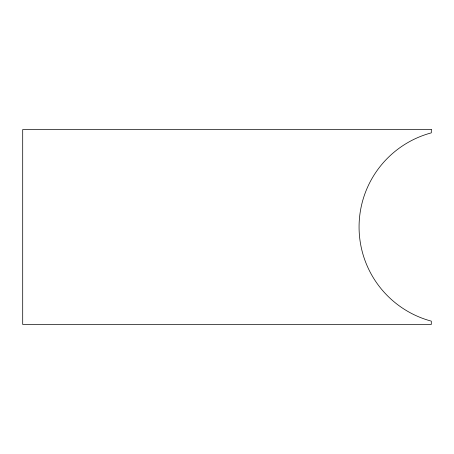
<?xml version="1.0" encoding="UTF-8"?>
<svg xmlns="http://www.w3.org/2000/svg" width="454" height="454" viewBox="0 0 454 454"><rect width="100%" height="100%" fill="white"/><g stroke="black" fill="none" stroke-linecap="round" stroke-linejoin="round"><path stroke-width="0.68" d="M431.3 129.549L22.7 129.549L22.7 324.451L431.3 324.451L431.3 321.131A97.451 97.451 0 0 1 431.3 132.869L431.3 129.549"/></g></svg>
